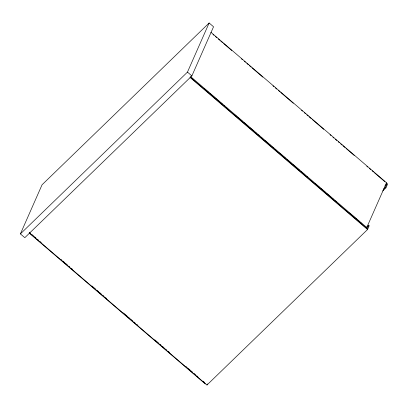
<?xml version="1.0" encoding="UTF-8"?>
<svg xmlns="http://www.w3.org/2000/svg" width="408" height="408" viewBox="0 0 408 408"><rect width="100%" height="100%" fill="white"/><g stroke="black" fill="none" stroke-linecap="round" stroke-linejoin="round"><path stroke-width="0.61" d="M20.4 233.901L42.065 184.778L209.131 22.986L213.542 26.77L191.877 75.898L24.817 237.686L20.4 233.901L187.461 72.114L209.131 22.986M192.341 78.917L192.494 78.576M29.453 232.902L206.978 385.014L207.463 383.923M363.645 225.695L363.793 225.349M206.978 385.014L367.547 229.51L369.235 225.69L368.684 225.216L367.149 228.694L190.169 77.056M383.535 189.169L385.361 187.394L386.896 183.916L385.065 185.691M382.714 190.97L385.917 187.869L387.6 184.049L386.147 182.804M366.394 227.434L368.684 225.216M210.87 32.247L386.514 182.738L366.761 227.516L190.638 76.607M212.976 34.425L213.94 35.256M215.393 36.496L216.842 37.74M218.295 38.984L219.744 40.229M220.713 41.055L222.646 42.712M223.615 43.544L231.841 50.587M241.516 58.88L242.48 59.706M244.418 61.363L245.381 62.195M246.835 63.439L248.283 64.683M249.252 65.509L251.19 67.167M252.154 67.998L262.798 77.117M272.957 85.818L273.921 86.649M275.375 87.893L276.828 89.133M278.276 90.377L279.73 91.621M280.694 92.453L293.27 103.229M301.497 110.272L302.466 111.103M304.399 112.761L305.368 113.587M306.816 114.832L308.27 116.076M309.233 116.902L311.171 118.56M312.14 119.391L323.748 129.336M330.036 134.727L331.005 135.553M332.938 137.216L333.907 138.042M335.356 139.286L336.809 140.531M338.257 141.77L339.226 142.601M340.68 143.846L342.128 145.09M343.097 145.916L345.03 147.574M345.999 148.405L354.22 155.448M366.797 166.224L367.766 167.056M369.22 168.3L370.668 169.539M372.121 170.784L373.57 172.028M374.539 172.859L384.698 181.56M385.361 187.394L385.917 187.869M187.461 72.114L191.877 75.898M204.592 88.939L208.463 92.259M209.431 93.085L214.18 97.155M215.144 97.986L217.076 99.639M218.04 100.465L219.489 101.709M220.937 102.949L222.386 104.188M223.834 105.432L224.798 106.258M226.731 107.911L227.695 108.737M235.074 115.061L237.012 116.719M237.981 117.55L239.914 119.207M240.883 120.039L242.337 121.283M243.785 122.528L248.457 126.526M249.421 127.352L251.348 129.005M252.317 129.836L253.766 131.075M255.214 132.314L256.663 133.559M258.111 134.798L259.075 135.624M261.008 137.282L261.972 138.108M264.593 140.352L268.464 143.672M269.433 144.498L270.887 145.743M272.335 146.987L273.788 148.231M275.242 149.476L276.206 150.307M279.353 152.995L282.729 155.892M283.693 156.718L285.625 158.375M286.589 159.202L288.038 160.441M289.486 161.685L290.935 162.925M292.383 164.164L293.352 164.99M294.112 165.648L297.014 168.132M297.983 168.963L299.436 170.207M300.885 171.452L302.338 172.696M303.792 173.936L304.761 174.767M306.694 176.424L307.663 177.256M315.073 183.605L317.006 185.263M317.97 186.089L319.903 187.741M320.866 188.567L322.315 189.812M323.763 191.051L325.564 192.596M326.533 193.423L328.471 195.085M329.44 195.911L330.888 197.156M332.341 198.4L333.31 199.231M335.243 200.889L336.212 201.715M349.35 212.976L351.283 214.628M352.247 215.455L354.175 217.112M355.082 217.887L357.02 219.545M357.989 220.376L359.438 221.621M360.891 222.865L361.86 223.691M190.021 77.403L367.547 229.51M29.6 232.56L30.569 233.386M31.538 234.218L33.471 235.875M34.435 236.701L35.889 237.946M37.337 239.19L38.791 240.429M40.239 241.674L41.208 242.505M61.032 259.488L62.001 260.319M62.965 261.145L64.903 262.803M65.867 263.634L67.32 264.874M68.768 266.118L69.737 266.949M71.67 268.607L72.639 269.433M91.978 286.008L95.849 289.318M96.813 290.149L98.746 291.807M99.715 292.633L101.169 293.877M102.617 295.122L104.066 296.361M105.519 297.605L106.483 298.437M123.41 312.936L127.276 316.251M128.245 317.077L130.178 318.735M131.147 319.566L132.595 320.805M134.048 322.05L135.012 322.881M136.95 324.538L137.914 325.365M154.841 339.864L158.707 343.179M159.676 344.01L161.124 345.25M162.578 346.494L164.026 347.738M165.48 348.983L166.444 349.809M168.376 351.466L169.346 352.293M185.788 366.384L187.236 367.623M188.205 368.455L190.138 370.112M191.107 370.938L192.556 372.183M194.009 373.427L195.458 374.666M196.906 375.911L197.875 376.737M203.077 381.194L204.337 382.276M29.136 233.009L205.265 383.918"/></g></svg>
